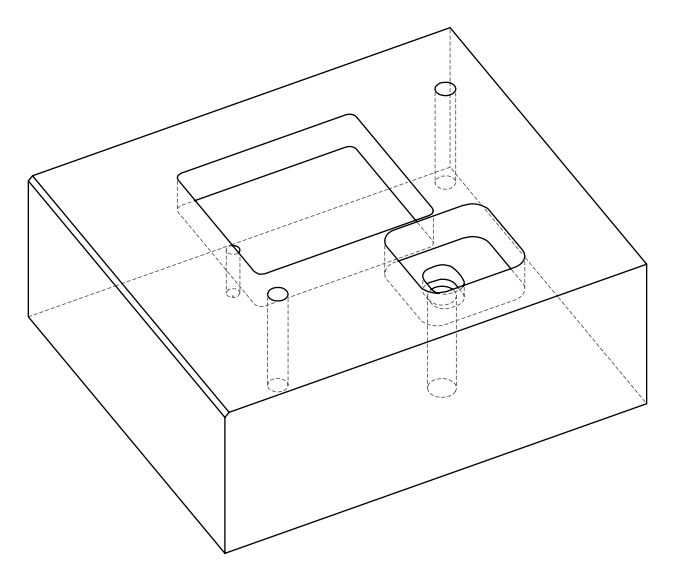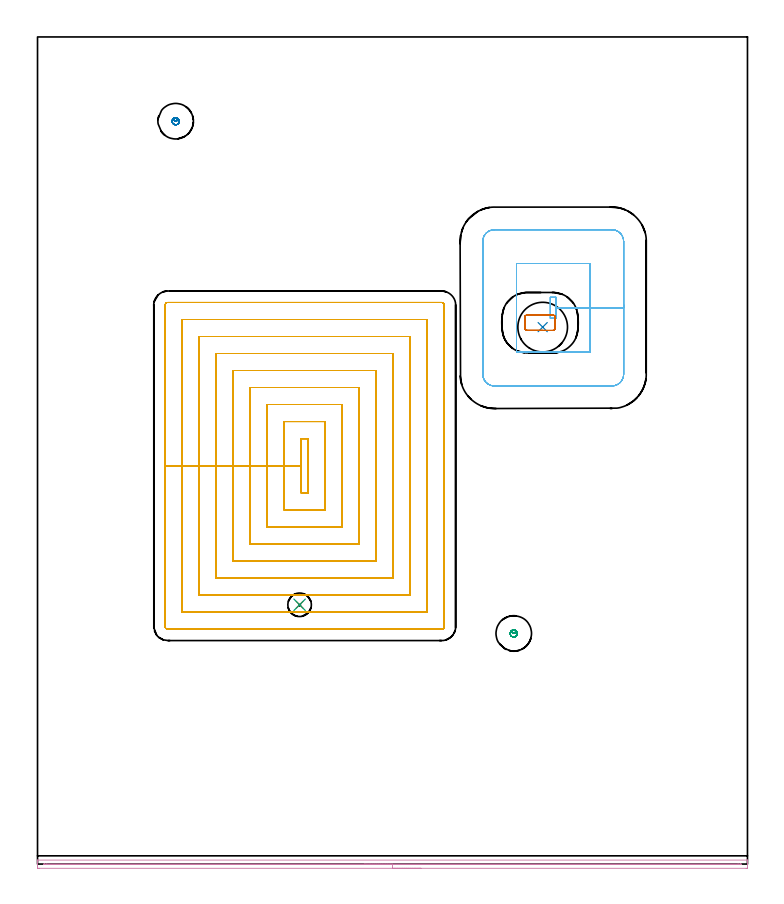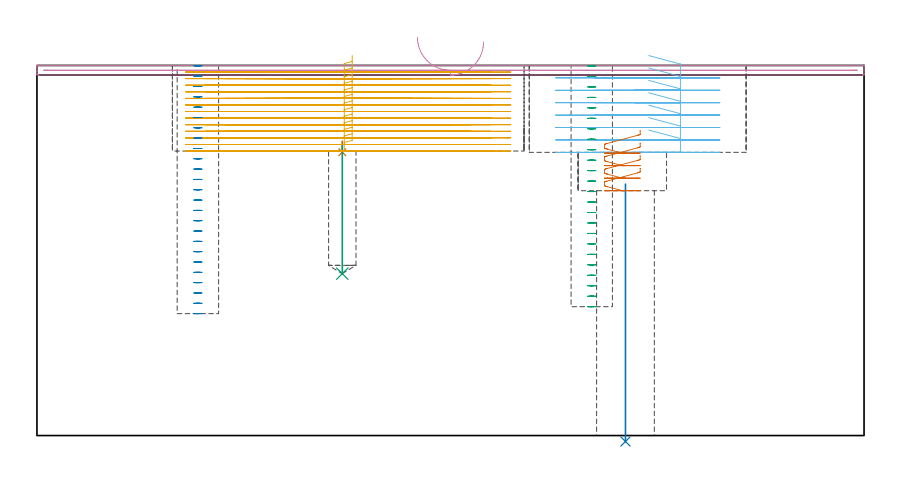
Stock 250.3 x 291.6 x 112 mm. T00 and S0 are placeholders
(PLAN: 9 operations, 6 tool changes, 71.2 min)
(1 SPOT_DRILL | STEP1POCKET | NXT0321_9005460120000 | 0.03 min | 2807 mm3)
(2 INDEXABLE_INSERT_DRILL_THROUGH_HOLE_FROM_SOLID | STEP1HOLE | NXT0302_006 | 0.32 min | 26912 mm3)
(3 DRILL_BLIND_HOLE_INTO_CENTER | STEP1POCKET | UGT0301_200 | 0.16 min | 1945 mm3)
(4 AREA_MILL | FG_CHAMFER_SURFACE | UGT0205_001 | 4.14 min | 1052 mm3)
(5 MILL_RECTANGULAR_POCKET | POCKET_RECTANGULAR_STRAIGHT | NXT0201_009 | Follow Part, ap 2, ae 75% | 57.34 min | 336173 mm3)
(6 MILL_RECTANGULAR_POCKET_1 | POCKET_RECTANGULAR_STRAIGHT_1 | UGT0201_134 | Follow Part, ap 3.975, ae 75% | 6.13 min | 112861 mm3)
(7 MILL_RECTANGULAR_POCKET_2 | POCKET_RECTANGULAR_STRAIGHT_2 | UGT0201_134 | Follow Part, ap 3.975, ae 75% | 0.68 min | 3049 mm3)
(8 MILL_BLIND_HOLE_FROM_SOLID_MATERIAL | STEP1POCKET_1 | NXT0201_010 | Spiral | 1.21 min | 9212 mm3)
(9 MILL_BLIND_HOLE_FROM_SOLID_MATERIAL_1 | STEP1POCKET_2 | NXT0201_010 | Spiral | 1.15 min | 8958 mm3)
(TOOL NXT0321_9005460120000 | NC Spot Drill, 142deg, 12mm, Carbide, Uncoated | D12 PA142 FL30 Z2)
(TOOL NXT0302_006 | Index. Insert Drill 17.5mm [880-D1750L25-05] | D17.5 PA176 FL88 Z2)
(TOOL UGT0301_200 | Twist Drill 8.3 mm | D8.3 PA118 FL72 Z2)
(TOOL UGT0205_001 | Chamfer Mill 20 x 3 x 45 deg. | D20 FL50 Z2)
(TOOL NXT0201_009 | ENDMILL 8mm [2P460-0800-NA 1630] | D8 FL26 Z6)
(TOOL UGT0201_134 | Carbide End Mill 15.9 | D15.9 FL30 Z4)
(TOOL NXT0201_010 | ENDMILL 10mm [2P460-1000-NA 1630] | D10 FL30 Z6)
(OP 1 SPOT_DRILL)
G17 G21 G94 G90
T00 M6
G54
G17 G0 G90 X92.4 Y91.4 S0 M3
G43 Z122. H0
G94 G81 G98 Z85.743 F250. R89.1
G80
M5
M2
(OP 2 INDEXABLE_INSERT_DRILL_THROUGH_HOLE_FROM_SOLID)
G17 G21 G94 G90
T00 M6
G54
G17 G0 G90 X178.1 Y189.3 S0 M3
G43 Z122. H1
G94 G81 G98 Z-1.806 F250. R76.1
G80
M5
M2
(OP 3 DRILL_BLIND_HOLE_INTO_CENTER)
G17 G21 G94 G90
T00 M6
G54
G17 G0 G90 X92.4 Y91.4 S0 M3
G43 Z122. H0
G94 G81 G98 Z49. F250. R88.1
G80
M5
M2
(OP 4 AREA_MILL)
G17 G21 G94 G90
T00 M6
G54
G17 G0 G90 X135.15 Y-1.5 S1061 M3
G43 Z122. H0
Z119.1
G94 G1 X135.112 Z118.228 F250.
X134.998 Z117.364
X134.809 Z116.512
X134.547 Z115.68
X134.213 Z114.874
X133.81 Z114.1
X133.341 Z113.364
X132.81 Z112.672
X132.221 Z112.029
X131.578 Z111.44
X130.886 Z110.908
X130.15 Z110.44
X129.376 Z110.037
X128.57 Z109.703
X127.738 Z109.441
X126.886 Z109.252
X126.022 Z109.138
X125.15 Z109.1
X0.61
X0.444 Y-1.499 Z109.101
X0.002 Y-1.491 Z109.105
X0. Y-1.264 Z109.332
Y-0.939 Z109.657
Y-0.375 Z110.221
Y-0.05 Z110.545
Y0.601 Z111.2
Y0.99 Z111.589
X0.006 Y1.359 Z111.95
X0.01 Y1.397 Z111.988
X0.163 Y1.4 Z112.
X250.137
X250.29 Y1.397 Z111.988
X250.294 Y1.359 Z111.95
X250.3 Y0.989 Z111.589
Y0.601 Z111.2
Y-0.05 Z110.545
Y-1.264 Z109.332
X250.298 Y-1.491 Z109.105
X249.855 Y-1.5 Z109.1
X125.15
Y-0.086 Z110.514
X3.324
X2.43 Y-0.085 Z110.515
X2.395 Y-0.082 Z110.518
X2.072 Y-0.05 Z110.55
X2.362 Y-0.017 Z110.583
X2.395 Y-0.016 Z110.584
X3.252 Y-0.014 Z110.586
X246.976
X247.87 Y-0.016 Z110.584
X247.905 Y-0.018 Z110.582
X248.228 Y-0.05 Z110.55
X247.938 Y-0.083 Z110.517
X247.905 Y-0.084 Z110.516
X247.048 Y-0.086 Z110.514
X125.15
X124.278 Z110.552
X123.413 Z110.666
X122.562 Z110.855
X121.73 Z111.117
X120.924 Z111.451
X120.15 Z111.854
X119.414 Z112.323
X118.722 Z112.854
X118.079 Z113.443
X117.49 Z114.086
X116.958 Z114.778
X116.49 Z115.514
X116.087 Z116.288
X115.753 Z117.094
X115.491 Z117.926
X115.302 Z118.778
X115.188 Z119.643
X115.15 Z120.514
G0 Z122.
M5
M2
(OP 5 MILL_RECTANGULAR_POCKET)
G17 G21 G94 G90
T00 M6
G54
G17 G0 G90 X95.4 Y143.368 S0 M3
G43 Z122. H1
Z115.
G94 G1 Y150. Z113.223 F250.
X93. Z112.58
Y140.4 Z110.008
Y130.8 F500.
X95.4
Y150.
X93.
Y140.4
X87.
Y124.8
X101.4
Y156.
X87.
Y140.4
X81.
Y118.8
X107.4
Y162.
X81.
Y140.4
X75.
Y112.8
X113.4
Y168.
X75.
Y140.4
X69.
Y106.8
X119.4
Y174.
X69.
Y140.4
X63.
Y100.8
X125.4
Y180.
X63.
Y140.4
X57.
Y94.8
X131.4
Y186.
X57.
Y140.4
X51.
Y88.8
X137.4
Y192.
X51.
Y140.4
X45.
Y83.7
G3 X45.9 Y82.8 R0.9
G1 X142.5
G3 X143.4 Y83.7 R0.9
G1 Y197.1
G3 X142.5 Y198. R0.9
G1 X45.9
G3 X45. Y197.1 R0.9
G1 Y140.4
Y139.4
G0 X95.4 Y143.368 Z113.008
G1 Y150. Z111.231 F250.
X93. Z110.588
Y140.4 Z108.015
Y130.8 F500.
X95.4
Y150.
X93.
Y140.4
X87.
Y124.8
X101.4
Y156.
X87.
Y140.4
X81.
Y118.8
X107.4
Y162.
X81.
Y140.4
X75.
Y112.8
X113.4
Y168.
X75.
Y140.4
X69.
Y106.8
X119.4
Y174.
X69.
Y140.4
X63.
Y100.8
X125.4
Y180.
X63.
Y140.4
X57.
Y94.8
X131.4
Y186.
X57.
Y140.4
X51.
Y88.8
X137.4
Y192.
X51.
Y140.4
X45.
Y83.7
G3 X45.9 Y82.8 R0.9
G1 X142.5
G3 X143.4 Y83.7 R0.9
G1 Y197.1
G3 X142.5 Y198. R0.9
G1 X45.9
G3 X45. Y197.1 R0.9
G1 Y140.4
Y139.4
G0 X95.4 Y143.368 Z111.015
G1 Y150. Z109.238 F250.
X93. Z108.595
Y140.4 Z106.023
Y130.8 F500.
X95.4
Y150.
X93.
Y140.4
X87.
Y124.8
X101.4
Y156.
X87.
Y140.4
X81.
Y118.8
X107.4
Y162.
X81.
Y140.4
X75.
Y112.8
X113.4
Y168.
X75.
Y140.4
X69.
Y106.8
X119.4
Y174.
X69.
Y140.4
X63.
Y100.8
X125.4
Y180.
X63.
Y140.4
X57.
Y94.8
X131.4
Y186.
X57.
Y140.4
X51.
Y88.8
X137.4
Y192.
X51.
Y140.4
X45.
Y83.7
G3 X45.9 Y82.8 R0.9
G1 X142.5
G3 X143.4 Y83.7 R0.9
G1 Y197.1
G3 X142.5 Y198. R0.9
G1 X45.9
G3 X45. Y197.1 R0.9
G1 Y140.4
Y139.4
G0 X95.4 Y143.368 Z109.023
G1 Y150. Z107.246 F250.
X93. Z106.603
Y140.4 Z104.031
Y130.8 F500.
X95.4
Y150.
X93.
Y140.4
X87.
Y124.8
X101.4
Y156.
X87.
Y140.4
X81.
Y118.8
X107.4
Y162.
X81.
Y140.4
X75.
Y112.8
X113.4
Y168.
X75.
Y140.4
X69.
Y106.8
X119.4
Y174.
X69.
Y140.4
X63.
Y100.8
X125.4
Y180.
X63.
Y140.4
X57.
Y94.8
X131.4
Y186.
X57.
Y140.4
X51.
Y88.8
X137.4
Y192.
X51.
Y140.4
X45.
Y83.7
G3 X45.9 Y82.8 R0.9
G1 X142.5
G3 X143.4 Y83.7 R0.9
G1 Y197.1
G3 X142.5 Y198. R0.9
G1 X45.9
G3 X45. Y197.1 R0.9
G1 Y140.4
Y139.4
G0 X95.4 Y143.368 Z107.031
G1 Y150. Z105.254 F250.
X93. Z104.611
Y140.4 Z102.038
Y130.8 F500.
X95.4
Y150.
X93.
Y140.4
X87.
Y124.8
X101.4
Y156.
X87.
Y140.4
X81.
Y118.8
X107.4
Y162.
X81.
Y140.4
X75.
Y112.8
X113.4
Y168.
X75.
Y140.4
X69.
Y106.8
X119.4
Y174.
X69.
Y140.4
X63.
Y100.8
X125.4
Y180.
X63.
Y140.4
X57.
Y94.8
X131.4
Y186.
X57.
Y140.4
X51.
Y88.8
X137.4
Y192.
X51.
Y140.4
X45.
Y83.7
G3 X45.9 Y82.8 R0.9
G1 X142.5
G3 X143.4 Y83.7 R0.9
G1 Y197.1
G3 X142.5 Y198. R0.9
G1 X45.9
G3 X45. Y197.1 R0.9
G1 Y140.4
Y139.4
G0 X95.4 Y143.368 Z105.038
G1 Y150. Z103.261 F250.
X93. Z102.618
Y140.4 Z100.046
Y130.8 F500.
X95.4
Y150.
X93.
Y140.4
X87.
Y124.8
X101.4
Y156.
X87.
Y140.4
X81.
Y118.8
X107.4
Y162.
X81.
Y140.4
X75.
Y112.8
X113.4
Y168.
X75.
Y140.4
X69.
Y106.8
X119.4
Y174.
X69.
Y140.4
X63.
Y100.8
X125.4
Y180.
X63.
Y140.4
X57.
Y94.8
X131.4
Y186.
X57.
Y140.4
X51.
Y88.8
X137.4
Y192.
X51.
Y140.4
X45.
Y83.7
G3 X45.9 Y82.8 R0.9
G1 X142.5
G3 X143.4 Y83.7 R0.9
G1 Y197.1
G3 X142.5 Y198. R0.9
G1 X45.9
G3 X45. Y197.1 R0.9
G1 Y140.4
Y139.4
G0 X95.4 Y143.368 Z103.046
G1 Y150. Z101.269 F250.
X93. Z100.626
Y140.4 Z98.054
Y130.8 F500.
X95.4
Y150.
X93.
Y140.4
X87.
Y124.8
X101.4
Y156.
X87.
Y140.4
X81.
Y118.8
X107.4
Y162.
X81.
Y140.4
X75.
Y112.8
X113.4
Y168.
X75.
Y140.4
X69.
Y106.8
X119.4
Y174.
X69.
Y140.4
X63.
Y100.8
X125.4
Y180.
X63.
Y140.4
X57.
Y94.8
X131.4
Y186.
X57.
Y140.4
X51.
Y88.8
X137.4
Y192.
X51.
Y140.4
X45.
Y83.7
G3 X45.9 Y82.8 R0.9
G1 X142.5
G3 X143.4 Y83.7 R0.9
G1 Y197.1
G3 X142.5 Y198. R0.9
G1 X45.9
G3 X45. Y197.1 R0.9
G1 Y140.4
Y139.4
G0 X95.4 Y143.368 Z101.054
G1 Y150. Z99.277 F250.
X93. Z98.634
Y140.4 Z96.062
Y130.8 F500.
X95.4
Y150.
X93.
Y140.4
X87.
Y124.8
X101.4
Y156.
X87.
Y140.4
X81.
Y118.8
X107.4
Y162.
X81.
Y140.4
X75.
Y112.8
X113.4
Y168.
X75.
Y140.4
X69.
Y106.8
X119.4
Y174.
X69.
Y140.4
X63.
Y100.8
X125.4
Y180.
X63.
Y140.4
X57.
Y94.8
X131.4
Y186.
X57.
Y140.4
X51.
Y88.8
X137.4
Y192.
X51.
Y140.4
X45.
Y83.7
G3 X45.9 Y82.8 R0.9
G1 X142.5
G3 X143.4 Y83.7 R0.9
G1 Y197.1
G3 X142.5 Y198. R0.9
G1 X45.9
G3 X45. Y197.1 R0.9
G1 Y140.4
Y139.4
G0 X95.4 Y143.368 Z99.062
G1 Y150. Z97.285 F250.
X93. Z96.642
Y140.4 Z94.069
Y130.8 F500.
X95.4
Y150.
X93.
Y140.4
X87.
Y124.8
X101.4
Y156.
X87.
Y140.4
X81.
Y118.8
X107.4
Y162.
X81.
Y140.4
X75.
Y112.8
X113.4
Y168.
X75.
Y140.4
X69.
Y106.8
X119.4
Y174.
X69.
Y140.4
X63.
Y100.8
X125.4
Y180.
X63.
Y140.4
X57.
Y94.8
X131.4
Y186.
X57.
Y140.4
X51.
Y88.8
X137.4
Y192.
X51.
Y140.4
X45.
Y83.7
G3 X45.9 Y82.8 R0.9
G1 X142.5
G3 X143.4 Y83.7 R0.9
G1 Y197.1
G3 X142.5 Y198. R0.9
G1 X45.9
G3 X45. Y197.1 R0.9
G1 Y140.4
Y139.4
G0 X95.4 Y143.368 Z97.069
G1 Y150. Z95.292 F250.
X93. Z94.649
Y140.4 Z92.077
Y130.8 F500.
X95.4
Y150.
X93.
Y140.4
X87.
Y124.8
X101.4
Y156.
X87.
Y140.4
X81.
Y118.8
X107.4
Y162.
X81.
Y140.4
X75.
Y112.8
X113.4
Y168.
X75.
Y140.4
X69.
Y106.8
X119.4
Y174.
X69.
Y140.4
X63.
Y100.8
X125.4
Y180.
X63.
Y140.4
X57.
Y94.8
X131.4
Y186.
X57.
Y140.4
X51.
Y88.8
X137.4
Y192.
X51.
Y140.4
X45.
Y83.7
G3 X45.9 Y82.8 R0.9
G1 X142.5
G3 X143.4 Y83.7 R0.9
G1 Y197.1
G3 X142.5 Y198. R0.9
G1 X45.9
G3 X45. Y197.1 R0.9
G1 Y140.4
Y139.4
G0 X95.4 Y143.368 Z95.077
G1 Y150. Z93.3 F250.
X93. Z92.657
Y140.4 Z90.085
Y130.8 F500.
X95.4
Y150.
X93.
Y140.4
X87.
Y124.8
X101.4
Y156.
X87.
Y140.4
X81.
Y118.8
X107.4
Y162.
X81.
Y140.4
X75.
Y112.8
X113.4
Y168.
X75.
Y140.4
X69.
Y106.8
X119.4
Y174.
X69.
Y140.4
X63.
Y100.8
X125.4
Y180.
X63.
Y140.4
X57.
Y94.8
X131.4
Y186.
X57.
Y140.4
X51.
Y88.8
X137.4
Y192.
X51.
Y140.4
X45.
Y83.7
G3 X45.9 Y82.8 R0.9
G1 X142.5
G3 X143.4 Y83.7 R0.9
G1 Y197.1
G3 X142.5 Y198. R0.9
G1 X45.9
G3 X45. Y197.1 R0.9
G1 Y140.4
Y139.4
G0 X95.4 Y143.368 Z93.085
G1 Y150. Z91.308 F250.
X93. Z90.665
Y140.4 Z88.092
Y130.8 F500.
X95.4
Y150.
X93.
Y140.4
X87.
Y124.8
X101.4
Y156.
X87.
Y140.4
X81.
Y118.8
X107.4
Y162.
X81.
Y140.4
X75.
Y112.8
X113.4
Y168.
X75.
Y140.4
X69.
Y106.8
X119.4
Y174.
X69.
Y140.4
X63.
Y100.8
X125.4
Y180.
X63.
Y140.4
X57.
Y94.8
X131.4
Y186.
X57.
Y140.4
X51.
Y88.8
X137.4
Y192.
X51.
Y140.4
X45.
Y83.7
G3 X45.9 Y82.8 R0.9
G1 X142.5
G3 X143.4 Y83.7 R0.9
G1 Y197.1
G3 X142.5 Y198. R0.9
G1 X45.9
G3 X45. Y197.1 R0.9
G1 Y140.4
Y139.4
G0 X95.4 Y143.368 Z91.092
G1 Y150. Z89.315 F250.
X93. Z88.672
Y140.4 Z86.1
Y130.8 F500.
X95.4
Y150.
X93.
Y140.4
X87.
Y124.8
X101.4
Y156.
X87.
Y140.4
X81.
Y118.8
X107.4
Y162.
X81.
Y140.4
X75.
Y112.8
X113.4
Y168.
X75.
Y140.4
X69.
Y106.8
X119.4
Y174.
X69.
Y140.4
X63.
Y100.8
X125.4
Y180.
X63.
Y140.4
X57.
Y94.8
X131.4
Y186.
X57.
Y140.4
X51.
Y88.8
X137.4
Y192.
X51.
Y140.4
X45.
Y83.7
G3 X45.9 Y82.8 R0.9
G1 X142.5
G3 X143.4 Y83.7 R0.9
G1 Y197.1
G3 X142.5 Y198. R0.9
G1 X45.9
G3 X45. Y197.1 R0.9
G1 Y140.4
Y139.4
G0 Z122.
M5
M2
(OP 6 MILL_RECTANGULAR_POCKET_1)
G17 G21 G94 G90
T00 M6
G54
G17 G0 G90 X185.132 Y180.475 S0 M3
G43 Z122. H0
Z115.
G94 G1 X194.725 Z112.429 F250.
Y196.1 Z108.243
X182.8
Y199.8 F500.
X180.8
Y192.4
X182.8
Y196.1
X194.725
Y211.725
X168.875
Y180.475
X194.725
Y196.1
X206.65
Y219.5
G3 X202.5 Y223.65 R4.15
G1 X161.1
G3 X156.95 Y219.5 R4.15
G1 Y172.7
G3 X161.1 Y168.55 R4.15
G1 X202.5
G3 X206.65 Y172.7 R4.15
G1 Y196.1
Y197.1
G0 X185.132 Y180.475 Z111.243
G1 X194.725 Z108.672 F250.
Y196.1 Z104.486
X182.8
Y199.8 F500.
X180.8
Y192.4
X182.8
Y196.1
X194.725
Y211.725
X168.875
Y180.475
X194.725
Y196.1
X206.65
Y219.5
G3 X202.5 Y223.65 R4.15
G1 X161.1
G3 X156.95 Y219.5 R4.15
G1 Y172.7
G3 X161.1 Y168.55 R4.15
G1 X202.5
G3 X206.65 Y172.7 R4.15
G1 Y196.1
Y197.1
G0 X185.132 Y180.475 Z107.486
G1 X194.725 Z104.915 F250.
Y196.1 Z100.729
X182.8
Y199.8 F500.
X180.8
Y192.4
X182.8
Y196.1
X194.725
Y211.725
X168.875
Y180.475
X194.725
Y196.1
X206.65
Y219.5
G3 X202.5 Y223.65 R4.15
G1 X161.1
G3 X156.95 Y219.5 R4.15
G1 Y172.7
G3 X161.1 Y168.55 R4.15
G1 X202.5
G3 X206.65 Y172.7 R4.15
G1 Y196.1
Y197.1
G0 X185.132 Y180.475 Z103.729
G1 X194.725 Z101.158 F250.
Y196.1 Z96.971
X182.8
Y199.8 F500.
X180.8
Y192.4
X182.8
Y196.1
X194.725
Y211.725
X168.875
Y180.475
X194.725
Y196.1
X206.65
Y219.5
G3 X202.5 Y223.65 R4.15
G1 X161.1
G3 X156.95 Y219.5 R4.15
G1 Y172.7
G3 X161.1 Y168.55 R4.15
G1 X202.5
G3 X206.65 Y172.7 R4.15
G1 Y196.1
Y197.1
G0 X185.132 Y180.475 Z99.971
G1 X194.725 Z97.401 F250.
Y196.1 Z93.214
X182.8
Y199.8 F500.
X180.8
Y192.4
X182.8
Y196.1
X194.725
Y211.725
X168.875
Y180.475
X194.725
Y196.1
X206.65
Y219.5
G3 X202.5 Y223.65 R4.15
G1 X161.1
G3 X156.95 Y219.5 R4.15
G1 Y172.7
G3 X161.1 Y168.55 R4.15
G1 X202.5
G3 X206.65 Y172.7 R4.15
G1 Y196.1
Y197.1
G0 X185.132 Y180.475 Z96.214
G1 X194.725 Z93.644 F250.
Y196.1 Z89.457
X182.8
Y199.8 F500.
X180.8
Y192.4
X182.8
Y196.1
X194.725
Y211.725
X168.875
Y180.475
X194.725
Y196.1
X206.65
Y219.5
G3 X202.5 Y223.65 R4.15
G1 X161.1
G3 X156.95 Y219.5 R4.15
G1 Y172.7
G3 X161.1 Y168.55 R4.15
G1 X202.5
G3 X206.65 Y172.7 R4.15
G1 Y196.1
Y197.1
G0 X185.132 Y180.475 Z92.457
G1 X194.725 Z89.887 F250.
Y196.1 Z85.7
X182.8
Y199.8 F500.
X180.8
Y192.4
X182.8
Y196.1
X194.725
Y211.725
X168.875
Y180.475
X194.725
Y196.1
X206.65
Y219.5
G3 X202.5 Y223.65 R4.15
G1 X161.1
G3 X156.95 Y219.5 R4.15
G1 Y172.7
G3 X161.1 Y168.55 R4.15
G1 X202.5
G3 X206.65 Y172.7 R4.15
G1 Y196.1
Y197.1
G0 Z122.
M5
M2
(OP 7 MILL_RECTANGULAR_POCKET_2)
G17 G21 G94 G90
T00 M6
G54
G17 G0 G90 X182.506 Y188.732 S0 M3
G43 Z122. H0
Z92.26
G94 G1 X182.55 Y188.908 Z92.212 F250.
Y192.792 Z91.171
X182.494 Y193.016 Z91.109
X182.381 Y193.217 Z91.047
X182.217 Y193.381 Z90.985
X182.016 Y193.494 Z90.923
X181.792 Y193.55 Z90.861
X172.508 Z88.373
X172.284 Y193.494 Z88.312
X172.083 Y193.381 Z88.25
X171.919 Y193.217 Z88.188
X171.806 Y193.016 Z88.126
X171.75 Y192.792 Z88.064
Y188.908 Z87.023
X171.806 Y188.684 Z86.961
X171.919 Y188.483 Z86.899
X172.083 Y188.319 Z86.838
X172.284 Y188.206 Z86.776
X172.508 Y188.15 Z86.714
X172.6 Z86.689
X177.15 Z85.47
X181.7 F500.
G3 X182.55 Y189. R0.85
G1 Y192.7
G3 X181.7 Y193.55 R0.85
G1 X172.6
G3 X171.75 Y192.7 R0.85
G1 Y189.
G3 X172.6 Y188.15 R0.85
G1 X177.15
X178.15
G0 X182.506 Y188.732 Z88.47
G1 X182.55 Y188.908 Z88.422 F250.
Y192.792 Z87.381
X182.494 Y193.016 Z87.319
X182.381 Y193.217 Z87.257
X182.217 Y193.381 Z87.195
X182.016 Y193.494 Z87.133
X181.792 Y193.55 Z87.071
X172.508 Z84.583
X172.284 Y193.494 Z84.522
X172.083 Y193.381 Z84.46
X171.919 Y193.217 Z84.398
X171.806 Y193.016 Z84.336
X171.75 Y192.792 Z84.274
Y188.908 Z83.233
X171.806 Y188.684 Z83.171
X171.919 Y188.483 Z83.109
X172.083 Y188.319 Z83.048
X172.284 Y188.206 Z82.986
X172.508 Y188.15 Z82.924
X172.6 Z82.899
X177.15 Z81.68
X181.7 F500.
G3 X182.55 Y189. R0.85
G1 Y192.7
G3 X181.7 Y193.55 R0.85
G1 X172.6
G3 X171.75 Y192.7 R0.85
G1 Y189.
G3 X172.6 Y188.15 R0.85
G1 X177.15
X178.15
G0 X182.506 Y188.732 Z84.68
G1 X182.55 Y188.908 Z84.632 F250.
Y192.792 Z83.591
X182.494 Y193.016 Z83.529
X182.381 Y193.217 Z83.467
X182.217 Y193.381 Z83.405
X182.016 Y193.494 Z83.343
X181.792 Y193.55 Z83.281
X172.508 Z80.793
X172.284 Y193.494 Z80.732
X172.083 Y193.381 Z80.67
X171.919 Y193.217 Z80.608
X171.806 Y193.016 Z80.546
X171.75 Y192.792 Z80.484
Y188.908 Z79.443
X171.806 Y188.684 Z79.381
X171.919 Y188.483 Z79.32
X172.083 Y188.319 Z79.258
X172.284 Y188.206 Z79.196
X172.508 Y188.15 Z79.134
X172.6 Z79.109
X177.15 Z77.89
X181.7 F500.
G3 X182.55 Y189. R0.85
G1 Y192.7
G3 X181.7 Y193.55 R0.85
G1 X172.6
G3 X171.75 Y192.7 R0.85
G1 Y189.
G3 X172.6 Y188.15 R0.85
G1 X177.15
X178.15
G0 X182.506 Y188.732 Z80.89
G1 X182.55 Y188.908 Z80.842 F250.
Y192.792 Z79.801
X182.494 Y193.016 Z79.739
X182.381 Y193.217 Z79.677
X182.217 Y193.381 Z79.615
X182.016 Y193.494 Z79.553
X181.792 Y193.55 Z79.491
X172.508 Z77.003
X172.284 Y193.494 Z76.942
X172.083 Y193.381 Z76.88
X171.919 Y193.217 Z76.818
X171.806 Y193.016 Z76.756
X171.75 Y192.792 Z76.694
Y188.908 Z75.653
X171.806 Y188.684 Z75.591
X171.919 Y188.483 Z75.53
X172.083 Y188.319 Z75.468
X172.284 Y188.206 Z75.406
X172.508 Y188.15 Z75.344
X172.6 Z75.319
X177.15 Z74.1
X181.7 F500.
G3 X182.55 Y189. R0.85
G1 Y192.7
G3 X181.7 Y193.55 R0.85
G1 X172.6
G3 X171.75 Y192.7 R0.85
G1 Y189.
G3 X172.6 Y188.15 R0.85
G1 X177.15
X178.15
G0 Z122.
M5
M2
(OP 8 MILL_BLIND_HOLE_FROM_SOLID_MATERIAL)
G17 G21 G94 G90
T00 M6
G54
G17 G0 G90 X48.7 Y261.9 S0 M3
G43 Z122. H1
Z111.876
G94 G3 X49.325 Y262.525 R0.625 F250.
X48.7 Y263.15 R0.625
X47.45 Y261.9 R1.25
X48.7 Y263.15 R-1.25
X48.075 Y262.525 R0.625
X48.7 Y261.9 R0.625
G0 Z108.752
G3 X49.325 Y262.525 R0.625
X48.7 Y263.15 R0.625
X47.45 Y261.9 R1.25
X48.7 Y263.15 R-1.25
X48.075 Y262.525 R0.625
X48.7 Y261.9 R0.625
G0 Z105.628
G3 X49.325 Y262.525 R0.625
X48.7 Y263.15 R0.625
X47.45 Y261.9 R1.25
X48.7 Y263.15 R-1.25
X48.075 Y262.525 R0.625
X48.7 Y261.9 R0.625
G0 Z102.504
G3 X49.325 Y262.525 R0.625
X48.7 Y263.15 R0.625
X47.45 Y261.9 R1.25
X48.7 Y263.15 R-1.25
X48.075 Y262.525 R0.625
X48.7 Y261.9 R0.625
G0 Z99.38
G3 X49.325 Y262.525 R0.625
X48.7 Y263.15 R0.625
X47.45 Y261.9 R1.25
X48.7 Y263.15 R-1.25
X48.075 Y262.525 R0.625
X48.7 Y261.9 R0.625
G0 Z96.256
G3 X49.325 Y262.525 R0.625
X48.7 Y263.15 R0.625
X47.45 Y261.9 R1.25
X48.7 Y263.15 R-1.25
X48.075 Y262.525 R0.625
X48.7 Y261.9 R0.625
G0 Z93.132
G3 X49.325 Y262.525 R0.625
X48.7 Y263.15 R0.625
X47.45 Y261.9 R1.25
X48.7 Y263.15 R-1.25
X48.075 Y262.525 R0.625
X48.7 Y261.9 R0.625
G0 Z90.008
G3 X49.325 Y262.525 R0.625
X48.7 Y263.15 R0.625
X47.45 Y261.9 R1.25
X48.7 Y263.15 R-1.25
X48.075 Y262.525 R0.625
X48.7 Y261.9 R0.625
G0 Z86.884
G3 X49.325 Y262.525 R0.625
X48.7 Y263.15 R0.625
X47.45 Y261.9 R1.25
X48.7 Y263.15 R-1.25
X48.075 Y262.525 R0.625
X48.7 Y261.9 R0.625
G0 Z83.76
G3 X49.325 Y262.525 R0.625
X48.7 Y263.15 R0.625
X47.45 Y261.9 R1.25
X48.7 Y263.15 R-1.25
X48.075 Y262.525 R0.625
X48.7 Y261.9 R0.625
G0 Z80.636
G3 X49.325 Y262.525 R0.625
X48.7 Y263.15 R0.625
X47.45 Y261.9 R1.25
X48.7 Y263.15 R-1.25
X48.075 Y262.525 R0.625
X48.7 Y261.9 R0.625
G0 Z77.512
G3 X49.325 Y262.525 R0.625
X48.7 Y263.15 R0.625
X47.45 Y261.9 R1.25
X48.7 Y263.15 R-1.25
X48.075 Y262.525 R0.625
X48.7 Y261.9 R0.625
G0 Z74.388
G3 X49.325 Y262.525 R0.625
X48.7 Y263.15 R0.625
X47.45 Y261.9 R1.25
X48.7 Y263.15 R-1.25
X48.075 Y262.525 R0.625
X48.7 Y261.9 R0.625
G0 Z71.264
G3 X49.325 Y262.525 R0.625
X48.7 Y263.15 R0.625
X47.45 Y261.9 R1.25
X48.7 Y263.15 R-1.25
X48.075 Y262.525 R0.625
X48.7 Y261.9 R0.625
G0 Z68.14
G3 X49.325 Y262.525 R0.625
X48.7 Y263.15 R0.625
X47.45 Y261.9 R1.25
X48.7 Y263.15 R-1.25
X48.075 Y262.525 R0.625
X48.7 Y261.9 R0.625
G0 Z65.016
G3 X49.325 Y262.525 R0.625
X48.7 Y263.15 R0.625
X47.45 Y261.9 R1.25
X48.7 Y263.15 R-1.25
X48.075 Y262.525 R0.625
X48.7 Y261.9 R0.625
G0 Z61.892
G3 X49.325 Y262.525 R0.625
X48.7 Y263.15 R0.625
X47.45 Y261.9 R1.25
X48.7 Y263.15 R-1.25
X48.075 Y262.525 R0.625
X48.7 Y261.9 R0.625
G0 Z58.768
G3 X49.325 Y262.525 R0.625
X48.7 Y263.15 R0.625
X47.45 Y261.9 R1.25
X48.7 Y263.15 R-1.25
X48.075 Y262.525 R0.625
X48.7 Y261.9 R0.625
G0 Z55.644
G3 X49.325 Y262.525 R0.625
X48.7 Y263.15 R0.625
X47.45 Y261.9 R1.25
X48.7 Y263.15 R-1.25
X48.075 Y262.525 R0.625
X48.7 Y261.9 R0.625
G0 Z52.52
G3 X49.325 Y262.525 R0.625
X48.7 Y263.15 R0.625
X47.45 Y261.9 R1.25
X48.7 Y263.15 R-1.25
X48.075 Y262.525 R0.625
X48.7 Y261.9 R0.625
G0 Z49.396
G3 X49.325 Y262.525 R0.625
X48.7 Y263.15 R0.625
X47.45 Y261.9 R1.25
X48.7 Y263.15 R-1.25
X48.075 Y262.525 R0.625
X48.7 Y261.9 R0.625
G0 Z46.272
G3 X49.325 Y262.525 R0.625
X48.7 Y263.15 R0.625
X47.45 Y261.9 R1.25
X48.7 Y263.15 R-1.25
X48.075 Y262.525 R0.625
X48.7 Y261.9 R0.625
G0 Z43.148
G3 X49.325 Y262.525 R0.625
X48.7 Y263.15 R0.625
X47.45 Y261.9 R1.25
X48.7 Y263.15 R-1.25
X48.075 Y262.525 R0.625
X48.7 Y261.9 R0.625
G0 Z40.024
G3 X49.325 Y262.525 R0.625
X48.7 Y263.15 R0.625
X47.45 Y261.9 R1.25
X48.7 Y263.15 R-1.25
X48.075 Y262.525 R0.625
X48.7 Y261.9 R0.625
G0 Z122.
Z36.9
G3 X49.325 Y262.525 R0.625
X48.7 Y263.15 R0.625
X47.45 Y261.9 R1.25
X48.7 Y263.15 R-1.25
X48.075 Y262.525 R0.625
X48.7 Y261.9 R0.625
G0 Z122.
M5
M2
(OP 9 MILL_BLIND_HOLE_FROM_SOLID_MATERIAL_1)
G17 G21 G94 G90
T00 M6
G54
G17 G0 G90 X167.9 Y81.3 S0 M3
G43 Z122. H1
Z111.833
G94 G3 X168.525 Y81.925 R0.625 F250.
X167.9 Y82.55 R0.625
X166.65 Y81.3 R1.25
X167.9 Y82.55 R-1.25
X167.275 Y81.925 R0.625
X167.9 Y81.3 R0.625
G0 Z108.667
G3 X168.525 Y81.925 R0.625
X167.9 Y82.55 R0.625
X166.65 Y81.3 R1.25
X167.9 Y82.55 R-1.25
X167.275 Y81.925 R0.625
X167.9 Y81.3 R0.625
G0 Z105.5
G3 X168.525 Y81.925 R0.625
X167.9 Y82.55 R0.625
X166.65 Y81.3 R1.25
X167.9 Y82.55 R-1.25
X167.275 Y81.925 R0.625
X167.9 Y81.3 R0.625
G0 Z102.333
G3 X168.525 Y81.925 R0.625
X167.9 Y82.55 R0.625
X166.65 Y81.3 R1.25
X167.9 Y82.55 R-1.25
X167.275 Y81.925 R0.625
X167.9 Y81.3 R0.625
G0 Z99.167
G3 X168.525 Y81.925 R0.625
X167.9 Y82.55 R0.625
X166.65 Y81.3 R1.25
X167.9 Y82.55 R-1.25
X167.275 Y81.925 R0.625
X167.9 Y81.3 R0.625
G0 Z96.
G3 X168.525 Y81.925 R0.625
X167.9 Y82.55 R0.625
X166.65 Y81.3 R1.25
X167.9 Y82.55 R-1.25
X167.275 Y81.925 R0.625
X167.9 Y81.3 R0.625
G0 Z92.833
G3 X168.525 Y81.925 R0.625
X167.9 Y82.55 R0.625
X166.65 Y81.3 R1.25
X167.9 Y82.55 R-1.25
X167.275 Y81.925 R0.625
X167.9 Y81.3 R0.625
G0 Z89.667
G3 X168.525 Y81.925 R0.625
X167.9 Y82.55 R0.625
X166.65 Y81.3 R1.25
X167.9 Y82.55 R-1.25
X167.275 Y81.925 R0.625
X167.9 Y81.3 R0.625
G0 Z86.5
G3 X168.525 Y81.925 R0.625
X167.9 Y82.55 R0.625
X166.65 Y81.3 R1.25
X167.9 Y82.55 R-1.25
X167.275 Y81.925 R0.625
X167.9 Y81.3 R0.625
G0 Z83.333
G3 X168.525 Y81.925 R0.625
X167.9 Y82.55 R0.625
X166.65 Y81.3 R1.25
X167.9 Y82.55 R-1.25
X167.275 Y81.925 R0.625
X167.9 Y81.3 R0.625
G0 Z80.167
G3 X168.525 Y81.925 R0.625
X167.9 Y82.55 R0.625
X166.65 Y81.3 R1.25
X167.9 Y82.55 R-1.25
X167.275 Y81.925 R0.625
X167.9 Y81.3 R0.625
G0 Z77.
G3 X168.525 Y81.925 R0.625
X167.9 Y82.55 R0.625
X166.65 Y81.3 R1.25
X167.9 Y82.55 R-1.25
X167.275 Y81.925 R0.625
X167.9 Y81.3 R0.625
G0 Z73.833
G3 X168.525 Y81.925 R0.625
X167.9 Y82.55 R0.625
X166.65 Y81.3 R1.25
X167.9 Y82.55 R-1.25
X167.275 Y81.925 R0.625
X167.9 Y81.3 R0.625
G0 Z70.667
G3 X168.525 Y81.925 R0.625
X167.9 Y82.55 R0.625
X166.65 Y81.3 R1.25
X167.9 Y82.55 R-1.25
X167.275 Y81.925 R0.625
X167.9 Y81.3 R0.625
G0 Z67.5
G3 X168.525 Y81.925 R0.625
X167.9 Y82.55 R0.625
X166.65 Y81.3 R1.25
X167.9 Y82.55 R-1.25
X167.275 Y81.925 R0.625
X167.9 Y81.3 R0.625
G0 Z64.333
G3 X168.525 Y81.925 R0.625
X167.9 Y82.55 R0.625
X166.65 Y81.3 R1.25
X167.9 Y82.55 R-1.25
X167.275 Y81.925 R0.625
X167.9 Y81.3 R0.625
G0 Z61.167
G3 X168.525 Y81.925 R0.625
X167.9 Y82.55 R0.625
X166.65 Y81.3 R1.25
X167.9 Y82.55 R-1.25
X167.275 Y81.925 R0.625
X167.9 Y81.3 R0.625
G0 Z58.
G3 X168.525 Y81.925 R0.625
X167.9 Y82.55 R0.625
X166.65 Y81.3 R1.25
X167.9 Y82.55 R-1.25
X167.275 Y81.925 R0.625
X167.9 Y81.3 R0.625
G0 Z54.833
G3 X168.525 Y81.925 R0.625
X167.9 Y82.55 R0.625
X166.65 Y81.3 R1.25
X167.9 Y82.55 R-1.25
X167.275 Y81.925 R0.625
X167.9 Y81.3 R0.625
G0 Z51.667
G3 X168.525 Y81.925 R0.625
X167.9 Y82.55 R0.625
X166.65 Y81.3 R1.25
X167.9 Y82.55 R-1.25
X167.275 Y81.925 R0.625
X167.9 Y81.3 R0.625
G0 Z48.5
G3 X168.525 Y81.925 R0.625
X167.9 Y82.55 R0.625
X166.65 Y81.3 R1.25
X167.9 Y82.55 R-1.25
X167.275 Y81.925 R0.625
X167.9 Y81.3 R0.625
G0 Z45.333
G3 X168.525 Y81.925 R0.625
X167.9 Y82.55 R0.625
X166.65 Y81.3 R1.25
X167.9 Y82.55 R-1.25
X167.275 Y81.925 R0.625
X167.9 Y81.3 R0.625
G0 Z42.167
G3 X168.525 Y81.925 R0.625
X167.9 Y82.55 R0.625
X166.65 Y81.3 R1.25
X167.9 Y82.55 R-1.25
X167.275 Y81.925 R0.625
X167.9 Y81.3 R0.625
G0 Z39.
G3 X168.525 Y81.925 R0.625
X167.9 Y82.55 R0.625
X166.65 Y81.3 R1.25
X167.9 Y82.55 R-1.25
X167.275 Y81.925 R0.625
X167.9 Y81.3 R0.625
G0 Z122.
M5
M2
